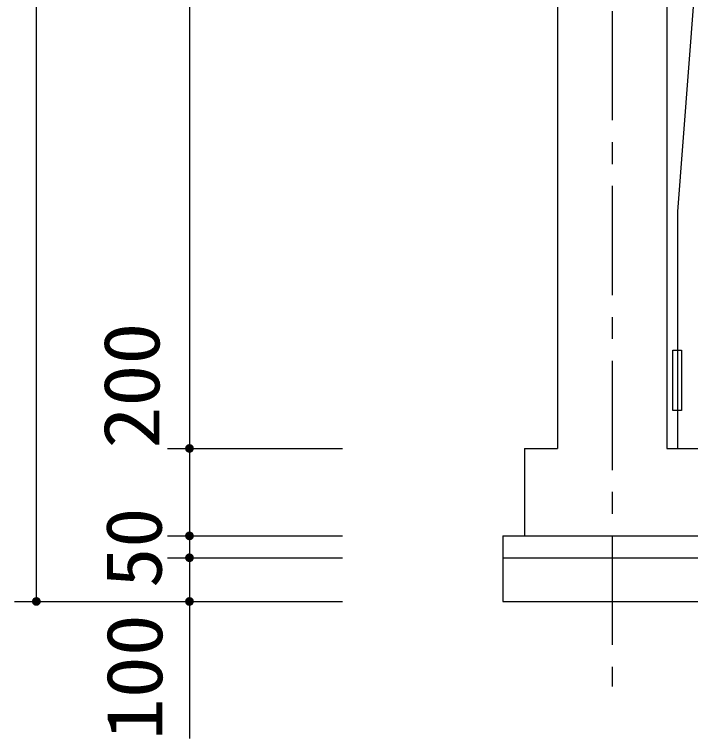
# Model space of a CAD drawing. Units: millimetres, scale not verified. Extents: x -14850 to 14850, y -10500 to 10500.
# Drawn here: x -1524 to 21, y -6554 to -4898 of the extents above; entities that cross this region are included whole.
import ezdxf
from ezdxf.enums import TextEntityAlignment as Align

# ---------------------------------------------------------------- set-up
doc = ezdxf.new("R2010")
doc.units = ezdxf.units.MM
doc.header["$LTSCALE"] = 50
doc.linetypes.add('CHAIN1', pattern=[8, 5, -1, 1, -1])
for name, color, linetype, lineweight in [('0-2_機器', 2, 'Continuous', 25), ('0-3_空気管', 3, 'Continuous', 25), ('0-5_製作', 5, 'Continuous', 25)]:
    doc.layers.add(name, color=color, linetype=linetype, lineweight=lineweight)
doc.styles.add('ＭＳ ゴシック', font='')
doc.styles.get('ＭＳ ゴシック').set_extended_font_data('MS Gothic')

msp = doc.modelspace()

# ---------------------------------------------------------------- linework, layer by layer
at = {"layer": '0-2_機器', "linetype": 'CHAIN1'}
msp.add_line((-158.04, -2889.92), (-158.04, -6435.25), dxfattribs=at)
at = {"layer": '0-2_機器'}
for p, q in [((-283.04, -3310.48), (-283.04, -5890.48)), ((-33.04, -3310.48), (-33.04, -5890.48)), ((-358.04, -5890.48), (-358.04, -6090.48)), ((-358.04, -5890.48), (-283.04, -5890.48)), ((-33.04, -5890.48), (2841.96, -5890.48)), ((-408.04, -6090.48), (2891.96, -6090.48)), ((-408.04, -6090.48), (-408.04, -6240.48)), ((-408.04, -6140.48), (2891.96, -6140.48)), ((-408.04, -6240.48), (2891.96, -6240.48))]:
    msp.add_line(p, q, dxfattribs=at)
at = {"layer": '0-3_空気管', "color": 7}
msp.add_line((-8.04, -5348.55), (-8.04, -5890.48), dxfattribs=at)
msp.add_lwpolyline([(213.65, -4040.48), (41.96, -4690.48), (-8.04, -5348.55)], dxfattribs=at)
msp.add_lwpolyline([(0.72, -5665.92), (0.72, -5803.46), (-18.92, -5803.46), (-18.92, -5665.92)], close=True, dxfattribs=at)
at = {"layer": '0-5_製作', "color": 2}
for p, q in [((-1474.05, -6240.48), (-1474.05, -3110.48)), ((-1124.05, -3360.48), (-1124.05, -5890.48)), ((-1174.05, -5890.48), (-774.05, -5890.48)), ((-1124.05, -5890.48), (-1124.05, -6090.48)), ((-1174.05, -6090.48), (-774.05, -6090.48)), ((-1124.05, -6090.48), (-1124.05, -6140.48)), ((-1174.05, -6140.48), (-774.05, -6140.48)), ((-1124.05, -6140.48), (-1124.05, -6240.48)), ((-1524.05, -6240.48), (-774.05, -6240.48)), ((-1124.05, -6240.48), (-1124.05, -6553.98))]:
    msp.add_line(p, q, dxfattribs=at)
at = {"layer": '0-5_製作'}
for points in [[(-1134.03, -5889.85), (-1124.05, -5890.48), (-1134.05, -5890.48)], [(-1134.05, -5890.48), (-1124.05, -5890.48), (-1133.97, -5891.73)], [(-1133.87, -5888.61), (-1124.05, -5890.48), (-1134.03, -5889.85)], [(-1133.97, -5891.73), (-1124.05, -5890.48), (-1133.74, -5892.97)], [(-1133.56, -5887.39), (-1124.05, -5890.48), (-1133.87, -5888.61)], [(-1133.74, -5892.97), (-1124.05, -5890.48), (-1133.35, -5894.16)], [(-1133.56, -5887.39), (-1124.05, -5880.48), (-1124.05, -5890.48)], [(-1133.1, -5886.22), (-1124.05, -5880.48), (-1133.56, -5887.39)], [(-1133.35, -5894.16), (-1124.05, -5890.48), (-1132.81, -5895.3)], [(-1132.49, -5885.12), (-1124.05, -5880.48), (-1133.1, -5886.22)], [(-1132.81, -5895.3), (-1124.05, -5890.48), (-1132.14, -5896.36)], [(-1131.76, -5884.11), (-1124.05, -5880.48), (-1132.49, -5885.12)], [(-1132.14, -5896.36), (-1124.05, -5890.48), (-1131.34, -5897.33)], [(-1130.9, -5883.19), (-1124.05, -5880.48), (-1131.76, -5884.11)], [(-1131.34, -5897.33), (-1124.05, -5890.48), (-1130.42, -5898.19)], [(-1129.93, -5882.39), (-1124.05, -5880.48), (-1130.9, -5883.19)], [(-1130.42, -5898.19), (-1124.05, -5890.48), (-1129.41, -5898.92)], [(-1128.87, -5881.72), (-1124.05, -5880.48), (-1129.93, -5882.39)], [(-1129.41, -5898.92), (-1124.05, -5890.48), (-1128.31, -5899.53)], [(-1127.73, -5881.18), (-1124.05, -5880.48), (-1128.87, -5881.72)], [(-1128.31, -5899.53), (-1124.05, -5890.48), (-1124.05, -5900.48)], [(-1126.54, -5880.79), (-1124.05, -5880.48), (-1127.73, -5881.18)], [(-1125.3, -5880.56), (-1124.05, -5880.48), (-1126.54, -5880.79)], [(-1124.05, -5880.48), (-1114.05, -5890.48), (-1124.05, -5890.48)], [(-1124.05, -5880.48), (-1114.13, -5889.23), (-1114.05, -5890.48)], [(-1124.05, -5880.48), (-1114.36, -5887.99), (-1114.13, -5889.23)], [(-1124.05, -5880.48), (-1114.75, -5886.8), (-1114.36, -5887.99)], [(-1124.05, -5880.48), (-1115.29, -5885.66), (-1114.75, -5886.8)], [(-1124.05, -5880.48), (-1115.96, -5884.6), (-1115.29, -5885.66)], [(-1124.05, -5880.48), (-1116.76, -5883.63), (-1115.96, -5884.6)], [(-1124.05, -5880.48), (-1117.68, -5882.77), (-1116.76, -5883.63)], [(-1124.05, -5880.48), (-1118.69, -5882.04), (-1117.68, -5882.77)], [(-1124.05, -5880.48), (-1119.79, -5881.43), (-1118.69, -5882.04)], [(-1124.05, -5880.48), (-1120.96, -5880.97), (-1119.79, -5881.43)], [(-1123.42, -5880.5), (-1120.96, -5880.97), (-1124.05, -5880.48)], [(-1124.05, -5890.48), (-1122.8, -5900.4), (-1124.05, -5900.48)], [(-1124.05, -5890.48), (-1121.56, -5900.17), (-1122.8, -5900.4)], [(-1124.05, -5890.48), (-1120.37, -5899.78), (-1121.56, -5900.17)], [(-1124.05, -5890.48), (-1119.23, -5899.24), (-1120.37, -5899.78)], [(-1124.05, -5890.48), (-1118.17, -5898.57), (-1119.23, -5899.24)], [(-1124.05, -5890.48), (-1117.2, -5897.77), (-1118.17, -5898.57)], [(-1124.05, -5890.48), (-1116.34, -5896.85), (-1117.2, -5897.77)], [(-1124.05, -5890.48), (-1115.61, -5895.84), (-1116.34, -5896.85)], [(-1124.05, -5890.48), (-1115, -5894.74), (-1115.61, -5895.84)], [(-1124.05, -5890.48), (-1114.54, -5893.57), (-1115, -5894.74)], [(-1124.05, -5890.48), (-1114.23, -5892.35), (-1114.54, -5893.57)], [(-1124.05, -5890.48), (-1114.07, -5891.11), (-1114.23, -5892.35)], [(-1114.05, -5890.48), (-1114.07, -5891.11), (-1124.05, -5890.48)], [(-1122.18, -5880.66), (-1120.96, -5880.97), (-1123.42, -5880.5)], [(-1128.31, -5899.53), (-1124.68, -5900.46), (-1127.14, -5899.99)], [(-1128.31, -5899.53), (-1124.05, -5900.48), (-1124.68, -5900.46)], [(-1127.14, -5899.99), (-1124.68, -5900.46), (-1125.92, -5900.3)], [(-1134.03, -6089.85), (-1124.05, -6090.48), (-1134.05, -6090.48)], [(-1134.05, -6090.48), (-1124.05, -6090.48), (-1133.97, -6091.73)], [(-1133.87, -6088.61), (-1124.05, -6090.48), (-1134.03, -6089.85)], [(-1133.97, -6091.73), (-1124.05, -6090.48), (-1133.74, -6092.97)], [(-1133.87, -6088.61), (-1124.05, -6080.48), (-1124.05, -6090.48)], [(-1133.56, -6087.39), (-1124.05, -6080.48), (-1133.87, -6088.61)], [(-1133.74, -6092.97), (-1124.05, -6090.48), (-1133.35, -6094.16)], [(-1133.1, -6086.22), (-1124.05, -6080.48), (-1133.56, -6087.39)], [(-1133.35, -6094.16), (-1124.05, -6090.48), (-1132.81, -6095.3)], [(-1132.49, -6085.12), (-1124.05, -6080.48), (-1133.1, -6086.22)], [(-1132.81, -6095.3), (-1124.05, -6090.48), (-1132.14, -6096.36)], [(-1131.76, -6084.11), (-1124.05, -6080.48), (-1132.49, -6085.12)], [(-1132.14, -6096.36), (-1124.05, -6090.48), (-1131.34, -6097.33)], [(-1130.9, -6083.19), (-1124.05, -6080.48), (-1131.76, -6084.11)], [(-1131.34, -6097.33), (-1124.05, -6090.48), (-1130.42, -6098.19)], [(-1129.93, -6082.39), (-1124.05, -6080.48), (-1130.9, -6083.19)], [(-1130.42, -6098.19), (-1124.05, -6090.48), (-1129.41, -6098.92)], [(-1128.87, -6081.72), (-1124.05, -6080.48), (-1129.93, -6082.39)], [(-1129.41, -6098.92), (-1124.05, -6090.48), (-1128.31, -6099.53)], [(-1127.73, -6081.18), (-1124.05, -6080.48), (-1128.87, -6081.72)], [(-1128.31, -6099.53), (-1124.05, -6090.48), (-1124.05, -6100.48)], [(-1126.54, -6080.79), (-1124.05, -6080.48), (-1127.73, -6081.18)], [(-1125.3, -6080.56), (-1124.05, -6080.48), (-1126.54, -6080.79)], [(-1124.05, -6080.48), (-1114.05, -6090.48), (-1124.05, -6090.48)], [(-1124.05, -6080.48), (-1114.13, -6089.23), (-1114.05, -6090.48)], [(-1124.05, -6080.48), (-1114.36, -6087.99), (-1114.13, -6089.23)], [(-1124.05, -6080.48), (-1114.75, -6086.8), (-1114.36, -6087.99)], [(-1124.05, -6080.48), (-1115.29, -6085.66), (-1114.75, -6086.8)], [(-1124.05, -6080.48), (-1115.96, -6084.6), (-1115.29, -6085.66)], [(-1124.05, -6080.48), (-1116.76, -6083.63), (-1115.96, -6084.6)], [(-1124.05, -6080.48), (-1117.68, -6082.78), (-1116.76, -6083.63)], [(-1124.05, -6080.48), (-1118.69, -6082.04), (-1117.68, -6082.78)], [(-1124.05, -6080.48), (-1119.79, -6081.43), (-1118.69, -6082.04)], [(-1124.05, -6080.48), (-1120.96, -6080.97), (-1119.79, -6081.43)], [(-1123.42, -6080.5), (-1120.96, -6080.97), (-1124.05, -6080.48)], [(-1124.05, -6090.48), (-1122.8, -6100.4), (-1124.05, -6100.48)], [(-1124.05, -6090.48), (-1121.56, -6100.17), (-1122.8, -6100.4)], [(-1124.05, -6090.48), (-1120.37, -6099.78), (-1121.56, -6100.17)], [(-1124.05, -6090.48), (-1119.23, -6099.24), (-1120.37, -6099.78)], [(-1124.05, -6090.48), (-1118.17, -6098.57), (-1119.23, -6099.24)], [(-1124.05, -6090.48), (-1117.2, -6097.77), (-1118.17, -6098.57)], [(-1124.05, -6090.48), (-1116.34, -6096.85), (-1117.2, -6097.77)], [(-1124.05, -6090.48), (-1115.61, -6095.84), (-1116.34, -6096.85)], [(-1124.05, -6090.48), (-1115, -6094.74), (-1115.61, -6095.84)], [(-1124.05, -6090.48), (-1114.54, -6093.57), (-1115, -6094.74)], [(-1124.05, -6090.48), (-1114.23, -6092.35), (-1114.54, -6093.57)], [(-1124.05, -6090.48), (-1114.07, -6091.11), (-1114.23, -6092.35)], [(-1114.05, -6090.48), (-1114.07, -6091.11), (-1124.05, -6090.48)], [(-1123.42, -6080.5), (-1122.18, -6080.66), (-1120.96, -6080.97)], [(-1128.31, -6099.53), (-1124.05, -6100.48), (-1127.14, -6099.99)], [(-1127.14, -6099.99), (-1124.68, -6100.46), (-1125.92, -6100.3)], [(-1127.14, -6099.99), (-1124.05, -6100.48), (-1124.68, -6100.46)], [(-1134.03, -6139.85), (-1124.05, -6140.48), (-1134.05, -6140.48)], [(-1134.05, -6140.48), (-1124.05, -6140.48), (-1133.97, -6141.73)], [(-1133.87, -6138.61), (-1124.05, -6140.48), (-1134.03, -6139.85)], [(-1133.97, -6141.73), (-1124.05, -6140.48), (-1133.74, -6142.97)], [(-1133.87, -6138.61), (-1124.05, -6130.48), (-1124.05, -6140.48)], [(-1133.56, -6137.39), (-1124.05, -6130.48), (-1133.87, -6138.61)], [(-1133.74, -6142.97), (-1124.05, -6140.48), (-1133.35, -6144.16)], [(-1133.1, -6136.22), (-1124.05, -6130.48), (-1133.56, -6137.39)], [(-1133.35, -6144.16), (-1124.05, -6140.48), (-1132.81, -6145.3)], [(-1132.49, -6135.12), (-1124.05, -6130.48), (-1133.1, -6136.22)], [(-1132.81, -6145.3), (-1124.05, -6140.48), (-1132.14, -6146.36)], [(-1131.76, -6134.11), (-1124.05, -6130.48), (-1132.49, -6135.12)], [(-1132.14, -6146.36), (-1124.05, -6140.48), (-1131.34, -6147.33)], [(-1130.9, -6133.19), (-1124.05, -6130.48), (-1131.76, -6134.11)], [(-1131.34, -6147.33), (-1124.05, -6140.48), (-1130.42, -6148.19)], [(-1129.93, -6132.39), (-1124.05, -6130.48), (-1130.9, -6133.19)], [(-1130.42, -6148.19), (-1124.05, -6140.48), (-1129.41, -6148.92)], [(-1128.87, -6131.72), (-1124.05, -6130.48), (-1129.93, -6132.39)], [(-1129.41, -6148.92), (-1124.05, -6140.48), (-1128.31, -6149.53)], [(-1127.73, -6131.18), (-1124.05, -6130.48), (-1128.87, -6131.72)], [(-1128.31, -6149.53), (-1124.05, -6140.48), (-1124.05, -6150.48)], [(-1126.54, -6130.79), (-1124.05, -6130.48), (-1127.73, -6131.18)], [(-1125.3, -6130.56), (-1124.05, -6130.48), (-1126.54, -6130.79)], [(-1124.05, -6130.48), (-1114.05, -6140.48), (-1124.05, -6140.48)], [(-1124.05, -6130.48), (-1114.13, -6139.23), (-1114.05, -6140.48)], [(-1124.05, -6130.48), (-1114.36, -6137.99), (-1114.13, -6139.23)], [(-1124.05, -6130.48), (-1114.75, -6136.8), (-1114.36, -6137.99)], [(-1124.05, -6130.48), (-1115.29, -6135.66), (-1114.75, -6136.8)], [(-1124.05, -6130.48), (-1115.96, -6134.6), (-1115.29, -6135.66)], [(-1124.05, -6130.48), (-1116.76, -6133.63), (-1115.96, -6134.6)], [(-1124.05, -6130.48), (-1117.68, -6132.77), (-1116.76, -6133.63)], [(-1124.05, -6130.48), (-1118.69, -6132.04), (-1117.68, -6132.77)], [(-1124.05, -6130.48), (-1119.79, -6131.43), (-1118.69, -6132.04)], [(-1124.05, -6130.48), (-1120.96, -6130.97), (-1119.79, -6131.43)], [(-1123.42, -6130.5), (-1120.96, -6130.97), (-1124.05, -6130.48)], [(-1124.05, -6140.48), (-1122.8, -6150.4), (-1124.05, -6150.48)], [(-1124.05, -6140.48), (-1121.56, -6150.17), (-1122.8, -6150.4)], [(-1124.05, -6140.48), (-1120.37, -6149.78), (-1121.56, -6150.17)], [(-1124.05, -6140.48), (-1119.23, -6149.24), (-1120.37, -6149.78)], [(-1124.05, -6140.48), (-1118.17, -6148.57), (-1119.23, -6149.24)], [(-1124.05, -6140.48), (-1117.2, -6147.77), (-1118.17, -6148.57)], [(-1124.05, -6140.48), (-1116.34, -6146.85), (-1117.2, -6147.77)], [(-1124.05, -6140.48), (-1115.61, -6145.84), (-1116.34, -6146.85)], [(-1124.05, -6140.48), (-1115, -6144.74), (-1115.61, -6145.84)], [(-1124.05, -6140.48), (-1114.54, -6143.57), (-1115, -6144.74)], [(-1124.05, -6140.48), (-1114.23, -6142.35), (-1114.54, -6143.57)], [(-1124.05, -6140.48), (-1114.07, -6141.11), (-1114.23, -6142.35)], [(-1114.05, -6140.48), (-1114.07, -6141.11), (-1124.05, -6140.48)], [(-1123.42, -6130.5), (-1122.18, -6130.66), (-1120.96, -6130.97)], [(-1128.31, -6149.53), (-1124.05, -6150.48), (-1127.14, -6149.99)], [(-1127.14, -6149.99), (-1124.68, -6150.46), (-1125.92, -6150.3)], [(-1127.14, -6149.99), (-1124.05, -6150.48), (-1124.68, -6150.46)], [(-1484.03, -6239.85), (-1474.05, -6240.48), (-1484.05, -6240.48)], [(-1484.05, -6240.48), (-1474.05, -6240.48), (-1483.97, -6241.73)], [(-1483.87, -6238.61), (-1474.05, -6240.48), (-1484.03, -6239.85)], [(-1483.97, -6241.73), (-1474.05, -6240.48), (-1483.74, -6242.97)], [(-1483.56, -6237.39), (-1474.05, -6240.48), (-1483.87, -6238.61)], [(-1483.74, -6242.97), (-1474.05, -6240.48), (-1483.35, -6244.16)], [(-1483.56, -6237.39), (-1474.05, -6230.48), (-1474.05, -6240.48)], [(-1483.1, -6236.22), (-1474.05, -6230.48), (-1483.56, -6237.39)], [(-1483.35, -6244.16), (-1474.05, -6240.48), (-1482.81, -6245.3)], [(-1482.49, -6235.12), (-1474.05, -6230.48), (-1483.1, -6236.22)], [(-1482.81, -6245.3), (-1474.05, -6240.48), (-1482.14, -6246.36)], [(-1481.76, -6234.11), (-1474.05, -6230.48), (-1482.49, -6235.12)], [(-1482.14, -6246.36), (-1474.05, -6240.48), (-1481.34, -6247.33)], [(-1480.9, -6233.19), (-1474.05, -6230.48), (-1481.76, -6234.11)], [(-1481.34, -6247.33), (-1474.05, -6240.48), (-1480.42, -6248.19)], [(-1479.93, -6232.39), (-1474.05, -6230.48), (-1480.9, -6233.19)], [(-1480.42, -6248.19), (-1474.05, -6240.48), (-1479.41, -6248.92)], [(-1478.87, -6231.72), (-1474.05, -6230.48), (-1479.93, -6232.39)], [(-1479.41, -6248.92), (-1474.05, -6240.48), (-1474.05, -6250.48)], [(-1477.73, -6231.18), (-1474.05, -6230.48), (-1478.87, -6231.72)], [(-1476.54, -6230.79), (-1474.05, -6230.48), (-1477.73, -6231.18)], [(-1475.3, -6230.56), (-1474.05, -6230.48), (-1476.54, -6230.79)], [(-1474.05, -6230.48), (-1464.05, -6240.48), (-1474.05, -6240.48)], [(-1474.05, -6230.48), (-1464.13, -6239.23), (-1464.05, -6240.48)], [(-1474.05, -6230.48), (-1464.36, -6237.99), (-1464.13, -6239.23)], [(-1474.05, -6230.48), (-1464.75, -6236.8), (-1464.36, -6237.99)], [(-1474.05, -6230.48), (-1465.29, -6235.66), (-1464.75, -6236.8)], [(-1474.05, -6230.48), (-1465.96, -6234.6), (-1465.29, -6235.66)], [(-1474.05, -6230.48), (-1466.76, -6233.63), (-1465.96, -6234.6)], [(-1474.05, -6230.48), (-1467.68, -6232.77), (-1466.76, -6233.63)], [(-1474.05, -6230.48), (-1468.69, -6232.04), (-1467.68, -6232.77)], [(-1474.05, -6230.48), (-1469.79, -6231.43), (-1468.69, -6232.04)], [(-1473.42, -6230.5), (-1469.79, -6231.43), (-1474.05, -6230.48)], [(-1474.05, -6240.48), (-1472.8, -6250.4), (-1474.05, -6250.48)], [(-1474.05, -6240.48), (-1471.56, -6250.17), (-1472.8, -6250.4)], [(-1474.05, -6240.48), (-1470.37, -6249.78), (-1471.56, -6250.17)], [(-1474.05, -6240.48), (-1469.23, -6249.24), (-1470.37, -6249.78)], [(-1474.05, -6240.48), (-1468.17, -6248.57), (-1469.23, -6249.24)], [(-1474.05, -6240.48), (-1467.2, -6247.77), (-1468.17, -6248.57)], [(-1474.05, -6240.48), (-1466.34, -6246.85), (-1467.2, -6247.77)], [(-1474.05, -6240.48), (-1465.61, -6245.84), (-1466.34, -6246.85)], [(-1474.05, -6240.48), (-1465, -6244.74), (-1465.61, -6245.84)], [(-1474.05, -6240.48), (-1464.54, -6243.57), (-1465, -6244.74)], [(-1474.05, -6240.48), (-1464.23, -6242.35), (-1464.54, -6243.57)], [(-1464.05, -6240.48), (-1464.23, -6242.35), (-1474.05, -6240.48)], [(-1473.42, -6230.5), (-1470.96, -6230.97), (-1469.79, -6231.43)], [(-1472.18, -6230.66), (-1470.96, -6230.97), (-1473.42, -6230.5)], [(-1464.05, -6240.48), (-1464.07, -6241.11), (-1464.23, -6242.35)], [(-1134.03, -6239.85), (-1124.05, -6240.48), (-1134.05, -6240.48)], [(-1134.05, -6240.48), (-1124.05, -6240.48), (-1133.97, -6241.73)], [(-1133.87, -6238.61), (-1124.05, -6240.48), (-1134.03, -6239.85)], [(-1133.97, -6241.73), (-1124.05, -6240.48), (-1133.74, -6242.97)], [(-1133.87, -6238.61), (-1124.05, -6230.48), (-1124.05, -6240.48)], [(-1133.56, -6237.39), (-1124.05, -6230.48), (-1133.87, -6238.61)], [(-1133.74, -6242.97), (-1124.05, -6240.48), (-1133.35, -6244.16)], [(-1133.1, -6236.22), (-1124.05, -6230.48), (-1133.56, -6237.39)], [(-1133.35, -6244.16), (-1124.05, -6240.48), (-1132.81, -6245.3)], [(-1132.49, -6235.12), (-1124.05, -6230.48), (-1133.1, -6236.22)], [(-1132.81, -6245.3), (-1124.05, -6240.48), (-1132.14, -6246.36)], [(-1131.76, -6234.11), (-1124.05, -6230.48), (-1132.49, -6235.12)], [(-1132.14, -6246.36), (-1124.05, -6240.48), (-1131.34, -6247.33)], [(-1130.9, -6233.19), (-1124.05, -6230.48), (-1131.76, -6234.11)], [(-1131.34, -6247.33), (-1124.05, -6240.48), (-1130.42, -6248.19)], [(-1129.93, -6232.39), (-1124.05, -6230.48), (-1130.9, -6233.19)], [(-1130.42, -6248.19), (-1124.05, -6240.48), (-1129.41, -6248.92)], [(-1128.87, -6231.72), (-1124.05, -6230.48), (-1129.93, -6232.39)], [(-1129.41, -6248.92), (-1124.05, -6240.48), (-1128.31, -6249.53)], [(-1127.73, -6231.18), (-1124.05, -6230.48), (-1128.87, -6231.72)], [(-1128.31, -6249.53), (-1124.05, -6240.48), (-1124.05, -6250.48)], [(-1126.54, -6230.79), (-1124.05, -6230.48), (-1127.73, -6231.18)], [(-1125.3, -6230.56), (-1124.05, -6230.48), (-1126.54, -6230.79)], [(-1124.05, -6230.48), (-1114.05, -6240.48), (-1124.05, -6240.48)], [(-1124.05, -6230.48), (-1114.13, -6239.23), (-1114.05, -6240.48)], [(-1124.05, -6230.48), (-1114.36, -6237.99), (-1114.13, -6239.23)], [(-1124.05, -6230.48), (-1114.75, -6236.8), (-1114.36, -6237.99)], [(-1124.05, -6230.48), (-1115.29, -6235.66), (-1114.75, -6236.8)], [(-1124.05, -6230.48), (-1115.96, -6234.6), (-1115.29, -6235.66)], [(-1124.05, -6230.48), (-1116.76, -6233.63), (-1115.96, -6234.6)], [(-1124.05, -6230.48), (-1117.68, -6232.77), (-1116.76, -6233.63)], [(-1124.05, -6230.48), (-1118.69, -6232.04), (-1117.68, -6232.77)], [(-1124.05, -6230.48), (-1119.79, -6231.43), (-1118.69, -6232.04)], [(-1124.05, -6230.48), (-1120.96, -6230.97), (-1119.79, -6231.43)], [(-1123.42, -6230.5), (-1120.96, -6230.97), (-1124.05, -6230.48)], [(-1124.05, -6240.48), (-1122.8, -6250.4), (-1124.05, -6250.48)], [(-1124.05, -6240.48), (-1121.56, -6250.17), (-1122.8, -6250.4)], [(-1124.05, -6240.48), (-1120.37, -6249.78), (-1121.56, -6250.17)], [(-1124.05, -6240.48), (-1119.23, -6249.24), (-1120.37, -6249.78)], [(-1124.05, -6240.48), (-1118.17, -6248.57), (-1119.23, -6249.24)], [(-1124.05, -6240.48), (-1117.2, -6247.77), (-1118.17, -6248.57)], [(-1124.05, -6240.48), (-1116.34, -6246.85), (-1117.2, -6247.77)], [(-1124.05, -6240.48), (-1115.61, -6245.84), (-1116.34, -6246.85)], [(-1124.05, -6240.48), (-1115, -6244.74), (-1115.61, -6245.84)], [(-1124.05, -6240.48), (-1114.54, -6243.57), (-1115, -6244.74)], [(-1124.05, -6240.48), (-1114.23, -6242.35), (-1114.54, -6243.57)], [(-1124.05, -6240.48), (-1114.07, -6241.11), (-1114.23, -6242.35)], [(-1114.05, -6240.48), (-1114.07, -6241.11), (-1124.05, -6240.48)], [(-1123.42, -6230.5), (-1122.18, -6230.66), (-1120.96, -6230.97)], [(-1479.41, -6248.92), (-1474.05, -6250.48), (-1478.31, -6249.53)], [(-1478.31, -6249.53), (-1474.68, -6250.46), (-1477.14, -6249.99)], [(-1478.31, -6249.53), (-1474.05, -6250.48), (-1474.68, -6250.46)], [(-1477.14, -6249.99), (-1474.68, -6250.46), (-1475.92, -6250.3)], [(-1128.31, -6249.53), (-1124.05, -6250.48), (-1127.14, -6249.99)], [(-1127.14, -6249.99), (-1124.68, -6250.46), (-1125.92, -6250.3)], [(-1127.14, -6249.99), (-1124.05, -6250.48), (-1124.68, -6250.46)]]:
    msp.add_solid(points, dxfattribs=at)

# ---------------------------------------------------------------- texts
at = {"layer": '0-5_製作', "color": 4, "style": 'ＭＳ ゴシック'}
for s, width, p in [('200', 1.1, (-1154.11, -5890.82)), ('50', 1.05, (-1149.05, -6209.23)), ('100', 1.1, (-1147.66, -6557.87))]:
    msp.add_text(s, height=128.4, rotation=90, dxfattribs=dict(at, width=width)).set_placement(p, align=Align.BOTTOM_LEFT)

doc.saveas('drawing.dxf')
